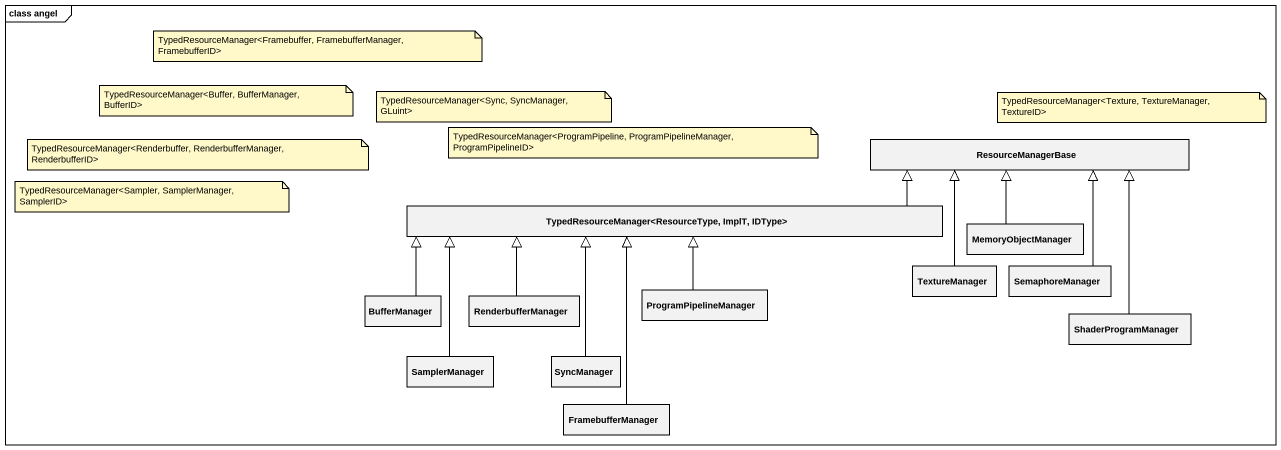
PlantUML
@startuml
mainframe class angel
hide circle
hide empty members
class ResourceManagerBase
class "TypedResourceManager<ResourceType, ImplT, IDType>" as TypedResourceManager
class MemoryObjectManager
class BufferManager
class RenderbufferManager
class ProgramPipelineManager
class TextureManager
class SemaphoreManager
class ShaderProgramManager
class SamplerManager
class SyncManager
class FramebufferManager
TypedResourceManager -right-|> ResourceManagerBase
MemoryObjectManager -up-|> ResourceManagerBase
BufferManager -right-|> TypedResourceManager
RenderbufferManager -up-|> TypedResourceManager
ProgramPipelineManager -up-|> TypedResourceManager
TextureManager -up-|> ResourceManagerBase
SemaphoreManager -up-|> ResourceManagerBase
ShaderProgramManager -up-|> ResourceManagerBase
SamplerManager -up-|> TypedResourceManager
SyncManager -up-|> TypedResourceManager
FramebufferManager -up-|> TypedResourceManager
note as N1
  TypedResourceManager<Framebuffer, FramebufferManager, FramebufferID>
end note
note as N2
  TypedResourceManager<Buffer, BufferManager, BufferID>
end note
note as N3
  TypedResourceManager<Sync, SyncManager, GLuint>
end note
note as N4
  TypedResourceManager<Texture, TextureManager, TextureID>
end note
note as N5
  TypedResourceManager<Renderbuffer, RenderbufferManager, RenderbufferID>
end note
note as N6
  TypedResourceManager<ProgramPipeline, ProgramPipelineManager, ProgramPipelineID>
end note
note as N7
  TypedResourceManager<Sampler, SamplerManager, SamplerID>
end note
@enduml
